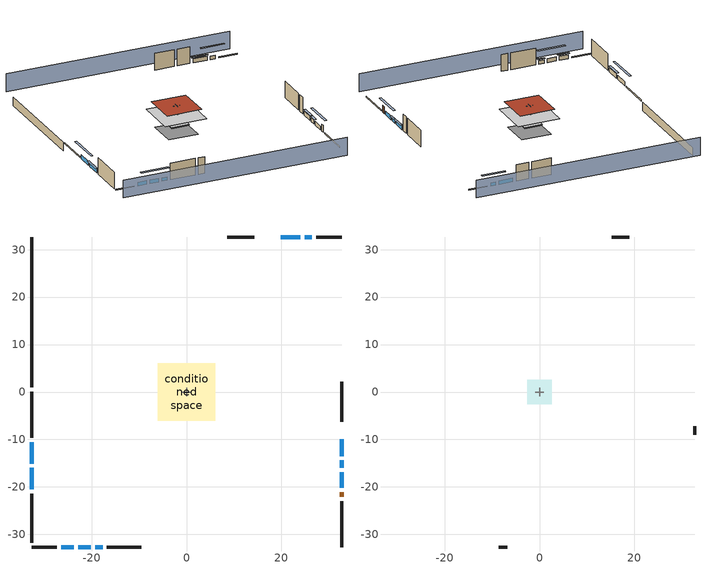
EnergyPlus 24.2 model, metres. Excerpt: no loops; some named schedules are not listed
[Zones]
conditioned space
 floor to garage (Floor1 construction): -2.59,-2.59 -2.59,2.59 2.59,2.59 2.59,-2.59 z0.3
 floor adiabatic (AdiabaticFloorConstruction): -6.08,-6.08 -6.08,6.08 6.08,6.08 6.08,-6.08 z2.74
 floor foundation (Slab2 construction): -4.3,-4.3 -4.3,4.3 4.3,4.3 4.3,-4.3 z-2.13
 wall outside (RimJoist1 construction): -32.66,0.04 -32.66,-9.63 z0.3:0.61
 wall outside (RimJoist2 construction): 32.66,32.66 27.3,32.66 z0.3:0.61
 wall outside (RimJoist3 construction): 32.66,-32.66 32.66,-23 z0.3:0.61
 wall outside (RimJoist4 construction): -32.66,-32.66 -27.3,-32.66 z0.3:0.61
 wall outside (AdiabaticWallConstruction 1): 32.66,-22.07 32.66,-21.16 z0.3:2.34
 wall outside (AdiabaticWallConstruction): -32.66,-10.56 -32.66,-15.08 / -32.66,-16 -32.66,-20.52 z0.3:1.52; -26.37,-32.66 -23.73,-32.66 / 32.66,-13.49 32.66,-9.95 / -22.8,-32.66 -20.16,-32.66 z0.3:1.46; 26.37,32.66 24.88,32.66 z0.3:1.28; 23.96,32.66 19.82,32.66 z0.3:1.43; 32.66,-20.23 32.66,-16.94 z0.3:1.4; 32.66,-16.01 32.66,-14.42 z0.3:1.37; -19.24,-32.66 -17.68,-32.66 z0.3:1.34
 wall outside (Wall3 construction): -32.66,-21.45 -32.66,-31.73 z0.3:5.18
 wall outside (Wall4 construction): 14.3,32.66 8.59,32.66 z0.3:5.18
 wall outside (Wall7 construction): 32.66,-6.27 32.66,2.14 z0.3:5.18
 wall outside (Wall8 construction): -16.75,-32.66 -9.54,-32.66 z0.3:5.18
 wall foundation (FoundationWall1 construction): -32.66,32.66 -32.66,0.96 z-2.13:0.3
 wall to garage (Wall5 construction): 0,-0.91 0,0.91 z0.3:5.18
 wall to garage (Wall6 construction): 0.91,0 -0.91,0 z0.3:5.18
 window (WindowConstruction): -32.66,-10.56 -32.66,-15.07 z0.3:1.52
 window (WindowConstruction 9): -26.37,-32.66 -23.73,-32.66 z0.3:1.46
 window (WindowConstruction 1): -32.66,-16 -32.66,-20.52 z0.3:1.52
 window (WindowConstruction 2): 26.37,32.66 24.88,32.66 z0.3:1.28
 window (WindowConstruction 3): 23.96,32.66 19.82,32.66 z0.3:1.43
 window (WindowConstruction 4): 32.66,-20.23 32.66,-16.94 z0.3:1.4
 window (WindowConstruction 5): 32.66,-16.01 32.66,-14.42 z0.3:1.37
 window (WindowConstruction 6): 32.66,-13.49 32.66,-9.96 z0.3:1.46
 window (WindowConstruction 7): -22.8,-32.66 -20.16,-32.66 z0.3:1.46
 window (WindowConstruction 8): -19.23,-32.66 -17.68,-32.66 z0.3:1.34
 door (Door): 32.66,-22.07 32.66,-21.16 z0.3:2.34
 ceiling adiabatic (AdiabaticFloorConstruction): 6.08,-6.08 6.08,6.08 -6.08,6.08 -6.08,-6.08 z2.74
 roof outside (Roof1 construction): -5.02,5.02 -5.02,-5.02 5.02,-5.02 5.02,5.02 z5.18
garage
 floor foundation (Slab1 construction): -2.59,-2.59 -2.59,2.59 2.59,2.59 2.59,-2.59 z0
 wall outside (Wall1 construction): 18.89,32.66 15.23,32.66 z0.3:5.18
 wall outside (Wall2 construction): 32.66,-9.03 32.66,-7.2 z0.3:5.18
 wall outside (Wall9 construction): -8.61,-32.66 -6.78,-32.66 z0.3:5.18
shading: 32.66,37.24 -32.66,37.24 / -32.66,-37.24 32.66,-37.24 z0:5.18; -32.66,-17.82 -32.66,-7.81 -33.27,-7.81 -33.27,-17.82 z4.27; -23.43,-32.66 -26.67,-32.66 -26.67,-33.27 -23.43,-33.27 z1.77; -32.66,-20.83 -32.66,-15.7 -33.27,-15.7 -33.27,-20.83 z1.83; 22.14,32.66 29.11,32.66 29.11,33.27 22.14,33.27 z4.02; 19.51,32.66 24.26,32.66 24.26,33.27 19.51,33.27 z1.74; 32.66,-14.19 32.66,-22.97 33.27,-22.97 33.27,-14.19 z4.15; 32.66,-14.12 32.66,-16.31 33.27,-16.31 33.27,-14.12 z1.68; 32.66,-9.65 32.66,-13.8 33.27,-13.8 33.27,-9.65 z1.77; -17.42,-32.66 -25.55,-32.66 -25.55,-33.27 -17.42,-33.27 z4.21; -17.38,-32.66 -19.54,-32.66 -19.54,-33.27 -17.38,-33.27 z1.65
[Building]
Building 1: Terrain=Suburbs
[Site:Location]
Portland Intl Arpt_OR: Latitude {deg}=45.59; Longitude {deg}=-122.6; Time Zone {hr}=-8; Elevation {m}=33; Keep Site Location Information=Yes
[Site:GroundTemperature:Shallow]
10.2558, 8.96328, 8.85977, 9.47314, 11.9355, 14.3863, 16.5111, 17.8571, 17.9714, 16.8767, 14.8061, 12.4304
[Site:WaterMainsTemperature]
Calculation Method=Schedule; Temperature Schedule=mains temperature schedule
[Material] Roughness=Rough; Thermal Absorptance=0.9
Name | Thickness {m} | Conductivity {W/m-K} | Density {kg/m3} | Specific Heat {J/kg-K} | Solar Absorptance | Visible Absorptance
asbestos siding | 0.00635 | 0.60585 | 1899.972 | 1004.88 | 0.7 | 0.7
asphalt or fiberglass shingles | 0.00635 | 0.162714 | 1121.4 | 1465.45 | 0.85 | 0.85
concrete 4.0 in. | 0.1016 | 1.803125 | 2242.8 | 837.4 | 0.7 | 0.7
concrete 8.0 in. | 0.2032 | 1.803125 | 2242.8 | 837.4 | 0.7 | 0.7
door material | 0.04445 | 0.0612267 | 512.64 | 1214.23 | 0.7 | 0.7
floor covering | 0.0127 | 0.0433444 | 54.468 | 1339.84 | 0.6 | 0.6
floor covering 1 | 0.0127 | 0.0450781 | 54.468 | 1339.84 | 0.9 | 0.9
floor rigid ins; wall rigid ins | 0.512978 | 0.029427 | 32.04 | 1214.23 | 0.7 | 0.7
floor stud and cavity | 0.1397 | 0.923637 | 92.3553 | 1139.71 | 0.7 | 0.7
floor stud and cavity 1 | 0.1397 | 1.75129 | 37.0049 | 1207.88 | 0.7 | 0.7
furniture material conditioned space 1; furniture material garage 1 | 0.1524 | 0.115458 | 640.8 | 1214.23 | 0.6 | 0.6
gypsum board | 0.0127 | 0.160291 | 801 | 837.4 | 0.6 | 0.6
gypsum board 1 | 0.0127 | 0.160291 | 801 | 837.4 | 0.7 | 0.7
osb sheathing 0.5 in.; osb sheathing 0.5 in. 1; osb sheathing 0.5 in. 2 | 0.0127 | 0.115458 | 512.64 | 1214.23 | 0.7 | 0.7
osb sheathing 0.75 in. | 0.01905 | 0.115458 | 512.64 | 1214.23 | 0.7 | 0.7
rim joist stud and cavity | 0.0508 | 0.13335 | 50.32683 | 1063.81 | 0.6 | 0.6
roof rigid ins | 0.103632 | 0.029427 | 32.04 | 1214.23 | 0.7 | 0.7
roof stud and cavity | 0.2032 | 0.161866 | 78.34581 | 1123.46 | 0.7 | 0.7
wall stud and cavity | 0.1397 | 0.325315 | 139.0536 | 1170.24 | 0.6 | 0.6
wall stud and cavity 1 | 0.1397 | 0.398917 | 139.0536 | 1170.24 | 0.7 | 0.7
wall stud and cavity 2 | 0.1397 | 0.506836 | 139.0536 | 1170.24 | 0.7 | 0.7
wall stud and cavity 3 | 0.0889 | 0.380278 | 52.3479 | 1209.89 | 0.7 | 0.7
wall stud and cavity 4 | 0.0889 | 0.391764 | 83.0341 | 1211.67 | 0.7 | 0.7
wood siding; wood siding 1 | 0.0254 | 0.102417 | 544.68 | 1172.36 | 0.7 | 0.7
[WindowMaterial:SimpleGlazingSystem]
WindowMaterial: U-Factor {W/m2-K}=2.15764; Solar Heat Gain Coefficient=0.44
[Construction]
AdiabaticFloorConstruction: floor stud and cavity 1, floor rigid ins, osb sheathing 0.75 in., floor covering
AdiabaticWallConstruction: wood siding, wall rigid ins, wall stud and cavity 3, gypsum board
AdiabaticWallConstruction 1: wood siding 1, wall rigid ins, wall stud and cavity 3, gypsum board
Door: door material
Floor1 construction: floor stud and cavity, osb sheathing 0.75 in., floor covering
FoundationWall1 construction: concrete 8.0 in., gypsum board 1
furniture construction conditioned space 1: furniture material conditioned space 1
furniture construction garage 1: furniture material garage 1
PartitionWallConstruction: gypsum board, wall stud and cavity 4, gypsum board
RimJoist1 construction; RimJoist2 construction; RimJoist3 construction; RimJoist4 construction: asbestos siding, rim joist stud and cavity
Roof1 construction: asphalt or fiberglass shingles, roof rigid ins, osb sheathing 0.75 in., roof stud and cavity, gypsum board
Slab1 construction: concrete 4.0 in.
Slab2 construction: concrete 4.0 in., floor covering 1
Wall1 construction; Wall2 construction: asbestos siding, osb sheathing 0.5 in., wall stud and cavity
Wall3 construction; Wall4 construction: asbestos siding, osb sheathing 0.5 in., wall stud and cavity 1, gypsum board
Wall5 construction: osb sheathing 0.5 in. 1, wall stud and cavity 2, gypsum board
Wall6 construction: osb sheathing 0.5 in. 2, wall stud and cavity 2, gypsum board
Wall7 construction; Wall8 construction: asbestos siding, osb sheathing 0.5 in. 1, wall stud and cavity 1, gypsum board
Wall9 construction: asbestos siding, osb sheathing 0.5 in. 1, wall stud and cavity
WindowConstruction; WindowConstruction 1; WindowConstruction 2; WindowConstruction 3; WindowConstruction 4; WindowConstruction 5; WindowConstruction 6; WindowConstruction 7; WindowConstruction 8; WindowConstruction 9: WindowMaterial
[Zone] Multiplier=1; Part of Total Floor Area=Yes
Name | Volume {m3}
conditioned space | 606.66
garage | 65.242
[Space]
Name | Zone | Volume {m3}
conditioned space 1 | conditioned space | 606.66
garage 1 | garage | 65.242
[SurfaceProperty:ExposedFoundationPerimeter] Exposed Perimeter Calculation Method=TotalExposedPerimeter
Name | Total Exposed Perimeter {m}
Slab2 | 31.6992
Slab1 | 14.6304
[SurfaceProperty:IncidentSolarMultiplier] Incident Solar Multiplier=1; Incident Solar Multiplier Schedule=trans schedule winter=0.85 summer=0.7
Window1; Window10; Window2; Window3; Window4; Window5; Window6; Window7; Window8; Window9
[InternalMass]
Name | Construction | Zone or ZoneList | Space or SpaceList | Surface Area {m2}
furniture mass conditioned space 1 | furniture construction conditioned space 1 | conditioned space | conditioned space 1 | 99.51774
partition wall mass | PartitionWallConstruction | conditioned space | conditioned space 1 | 248.794
furniture mass garage 1 | furniture construction garage 1 | garage | garage 1 | 2.67561
[Lights] Design Level Calculation Method=LightingLevel; Return Air Fraction=0; Fraction Radiant=0.6; Fraction Visible=0.2; Fraction Replaceable=1
Name | Zone or ZoneList or Space or SpaceList | Schedule | Lighting Level {W}
interior lighting | conditioned space 1 | lighting_interior | 294.867
garage lighting | garage 1 | lighting_garage | 7.21715
[People]
occupants: Zone or ZoneList or Space or SpaceList=conditioned space 1; Number of People Schedule=occupants; Number of People Calculation Method=People; Number of People=3; Fraction Radiant=0.314171; Sensible Heat Fraction=0.56303; Activity Level Schedule=occupants activity schedule; Carbon Dioxide Generation Rate {m3/s-W}=0; Enable ASHRAE 55 Comfort Warnings=No; Mean Radiant Temperature Calculation Type=EnclosureAveraged
[ElectricEquipment] Design Level Calculation Method=EquipmentLevel
Name | Zone or ZoneList or Space or SpaceList | Schedule | Design Level {W} | Fraction Latent | Fraction Radiant | Fraction Lost
ceiling fan | conditioned space 1 | ceiling_fan | 19.4447 | 0 | 0.558 | 0
clothes dryer | conditioned space 1 | clothes_dryer | 1331.96 | 0.015 | 0.081 | 0.85
clothes washer | conditioned space 1 | clothes_washer | 147.047 | 0.03 | 0.162 | 0.7
cooking range | conditioned space 1 | cooking_range | 689.283 | 0.08 | 0.432 | 0.2
dishwasher | conditioned space 1 | dishwasher | 588.47 | 0.3 | 0.18 | 0.4
fridge | conditioned space 1 | fridge schedule | 41.5354 | 0 | 0.6 | 0
mech vent bath fan 0 | conditioned space 1 | mech vent bath fan 0 schedule | 30 | 0 | 0 | 1
mech vent house fan | conditioned space 1 | mech vent house fan schedule | 0 | 0 | 0 | 1
mech vent house fan cfis | conditioned space 1 | mech vent house fan cfis schedule | 0 | 0 | 0 | 0
mech vent range fan 0 | conditioned space 1 | mech vent range fan 0 schedule | 30 | 0 | 0 | 1
misc plug loads | conditioned space 1 | plug_loads_other | 205.814 | 0.021 | 0.558 | 0.049
misc tv | conditioned space 1 | plug_loads_tv | 226.398 | 0 | 0.6 | 0
whole house fan | conditioned space 1 | Always On Discrete | 0 | 0 | 0 | 1
fridge 1 | garage 1 | fridge schedule 1 | 100.822 | 0 | 0.6 | 0
[OtherEquipment] Design Level Calculation Method=EquipmentLevel
Name | Fuel Type | Zone or ZoneList or Space or SpaceList | Schedule | Design Level {W} | Fraction Latent | Fraction Radiant | Fraction Lost
clothes dryer 1 | Electricity | conditioned space 1 | clothes_dryer | 0 | 0.015 | 0.081 | 0.85
cooking range 1 | Electricity | conditioned space 1 | cooking_range | 0 | 0.08 | 0.432 | 0.2
general water use latent | None | conditioned space 1 | general water use schedule | 62.594 | 1 | 0 | 0
general water use sensible | None | conditioned space 1 | general water use schedule | -61.6891 | 0 | 0.6 | 0
mech vent house fan latent load | None | conditioned space 1 | Always On Discrete | 0 | 1 | 0 | 0
mech vent house fan sensible load | None | conditioned space 1 | Always On Discrete | 0 | 0 | 0 | 0
water heater energy adjustment1 | Electricity | garage 1 | Always On Discrete | 0.01 | 0 | 0 | 1
water heater lat | None | garage 1 | Always On Discrete | 0 | 1 | 0 | 0
water heater sens | None | garage 1 | Always On Discrete | 0 | 0 | 0 | 0
[ZoneInfiltration:DesignFlowRate] Zone or ZoneList or Space or SpaceList=conditioned space 1; Schedule=Always On Discrete; Design Flow Rate Calculation Method=Flow/Zone; Design Flow Rate {m3/s}=0
infil flow; natural vent flow; whole house fan flow
[ZoneInfiltration:EffectiveLeakageArea]
infil garage 1: Zone or Space=garage 1; Schedule=Always On Discrete; Effective Air Leakage Area {cm2}=95.1429; Stack Coefficient=0.000129147; Wind Coefficient=4.64657e-05
[AvailabilityManager:Scheduled]
central ac and furnace airloop Availability Manager: Schedule=Always On Discrete
[WaterUse:Equipment]
dishwasher: Peak Flow Rate {m3/s}=3.95491e-06; Flow Rate Fraction Schedule=hot_water_dishwasher
[Foundation:Kiva] Wall Depth Below Slab {m}=0.2032
Name | Initial Indoor Air Temperature {C} | Wall Height Above Grade {m}
Foundation Kiva 1 | 13.4258 | 0.1016
Foundation Kiva 2 | 16.6667 | 0.3048
[Foundation:Kiva:Settings]
Soil Conductivity {W/m-K}=2.9427; Soil Density {kg/m3}=1842.3; Soil Specific Heat {J/kg-K}=418.7; Ground Solar Absorptivity=0.9; Ground Thermal Absorptivity=0.9; Ground Surface Roughness {m}=0.03; Far-Field Width {m}=40; Deep-Ground Boundary Condition=ZeroFlux; Deep-Ground Depth {m}=40; Minimum Cell Dimension {m}=0.2; Maximum Cell Growth Coefficient=3; Simulation Timestep=Timestep
[Exterior:Lights]
exterior lighting: Schedule=exterior lighting schedule; Design Level {W}=8.97151
[EnergyManagementSystem:GlobalVariable]
central_ac_and_furnace_airloop_Fan_RTF
infil_program_Qfan
infil_program_Qinf
natural_vent_program_Qnv
natural_vent_program_Qwhf
[EnergyManagementSystem:Sensor]
Name | Output:Variable or Output:Meter Index Key | Output:Variable or Output:Meter
airflow_gain | infil flow | Infiltration Sensible Heat Gain Energy
airflow_gain_1 | natural vent flow | Infiltration Sensible Heat Gain Energy
airflow_gain_2 | whole house fan flow | Infiltration Sensible Heat Gain Energy
airflow_loss | infil flow | Infiltration Sensible Heat Loss Energy
airflow_loss_1 | natural vent flow | Infiltration Sensible Heat Loss Energy
airflow_loss_2 | whole house fan flow | Infiltration Sensible Heat Loss Energy
clg_load_cond |  | Cooling:EnergyTransfer:Zone:CONDITIONED SPACE
clg_sp_s; clg_sp_s_1 | cooling setpoint | Schedule Value
clothes_dryer_exhaust_0_sch_s | clothes_dryer | Schedule Value
cool_season | cooling season schedule | Schedule Value
fridge_tin_s_1 | garage | Zone Mean Air Temperature
htg_load_cond |  | Heating:EnergyTransfer:Zone:CONDITIONED SPACE
htg_sp_s; htg_sp_s_1 | heating setpoint | Schedule Value
ig_ee_conv | ceiling fan | Electric Equipment Convective Heating Energy
ig_ee_conv_1 | clothes dryer | Electric Equipment Convective Heating Energy
ig_ee_conv_3 | cooking range | Electric Equipment Convective Heating Energy
ig_ee_conv_4 | dishwasher | Electric Equipment Convective Heating Energy
ig_ee_conv_5 | fridge | Electric Equipment Convective Heating Energy
ig_ee_conv_6 | misc plug loads | Electric Equipment Convective Heating Energy
ig_ee_conv_7 | misc tv | Electric Equipment Convective Heating Energy
ig_ee_conv_8 | whole house fan | Electric Equipment Convective Heating Energy
ig_ee_rad | ceiling fan | Electric Equipment Radiant Heating Energy
ig_ee_rad_1 | clothes dryer | Electric Equipment Radiant Heating Energy
ig_ee_rad_3 | cooking range | Electric Equipment Radiant Heating Energy
ig_ee_rad_4 | dishwasher | Electric Equipment Radiant Heating Energy
ig_ee_rad_5 | fridge | Electric Equipment Radiant Heating Energy
ig_ee_rad_6 | misc plug loads | Electric Equipment Radiant Heating Energy
ig_ee_rad_7 | misc tv | Electric Equipment Radiant Heating Energy
ig_ee_rad_8 | whole house fan | Electric Equipment Radiant Heating Energy
ig_lgt_conv | interior lighting | Lights Convective Heating Energy
ig_lgt_rad | interior lighting | Lights Radiant Heating Energy
ig_lgt_vis | interior lighting | Lights Visible Radiation Heating Energy
ig_oe_conv | clothes dryer 1 | Other Equipment Convective Heating Energy
ig_oe_conv_1 | cooking range 1 | Other Equipment Convective Heating Energy
ig_oe_conv_2 | general water use latent | Other Equipment Convective Heating Energy
ig_oe_conv_3 | general water use sensible | Other Equipment Convective Heating Energy
ig_oe_rad | clothes dryer 1 | Other Equipment Radiant Heating Energy
ig_oe_rad_1 | cooking range 1 | Other Equipment Radiant Heating Energy
ig_oe_rad_2 | general water use latent | Other Equipment Radiant Heating Energy
ig_oe_rad_3 | general water use sensible | Other Equipment Radiant Heating Energy
ig_ppl_conv | occupants | People Convective Heating Energy
ig_ppl_rad | occupants | People Radiant Heating Energy
im_conv | furniture mass conditioned space 1 | Surface Inside Face Convection Heat Gain Energy
im_conv_1 | partition wall mass | Surface Inside Face Convection Heat Gain Energy
im_ig | furniture mass conditioned space 1 | Surface Inside Face Internal Gains Radiation Heat Gain Energy
im_ig_1 | partition wall mass | Surface Inside Face Internal Gains Radiation Heat Gain Energy
im_lgt | furniture mass conditioned space 1 | Surface Inside Face Lights Radiation Heat Gain Energy
im_lgt_1 | partition wall mass | Surface Inside Face Lights Radiation Heat Gain Energy
im_sol | furniture mass conditioned space 1 | Surface Inside Face Solar Radiation Heat Gain Energy
im_sol_1 | partition wall mass | Surface Inside Face Solar Radiation Heat Gain Energy
im_surf | furniture mass conditioned space 1 | Surface Inside Face Net Surface Thermal Radiation Heat Gain Energy
im_surf_1 | partition wall mass | Surface Inside Face Net Surface Thermal Radiation Heat Gain Energy
mech_vent_bath_fan_0_sch_s | mech vent bath fan 0 schedule | Schedule Value
mech_vent_range_fan_0_sch_s | mech vent range fan 0 schedule | Schedule Value
mv_conv | mech vent bath fan 0 | Electric Equipment Convective Heating Energy
mv_conv_1 | mech vent house fan | Electric Equipment Convective Heating Energy
mv_conv_2 | mech vent house fan cfis | Electric Equipment Convective Heating Energy
mv_conv_3 | mech vent range fan 0 | Electric Equipment Convective Heating Energy
mv_conv_4 | mech vent house fan latent load | Other Equipment Convective Heating Energy
mv_conv_5 | mech vent house fan sensible load | Other Equipment Convective Heating Energy
mv_rad | mech vent bath fan 0 | Electric Equipment Radiant Heating Energy
mv_rad_1 | mech vent house fan | Electric Equipment Radiant Heating Energy
mv_rad_2 | mech vent house fan cfis | Electric Equipment Radiant Heating Energy
mv_rad_3 | mech vent range fan 0 | Electric Equipment Radiant Heating Energy
mv_rad_4 | mech vent house fan latent load | Other Equipment Radiant Heating Energy
mv_rad_5 | mech vent house fan sensible load | Other Equipment Radiant Heating Energy
natural_vent_s | natural vent schedule | Schedule Value
out_pb_s |  | Site Outdoor Air Barometric Pressure
out_wt_s |  | Site Outdoor Air Humidity Ratio
site_vw_s |  | Site Wind Speed
ss_back_out | Window1 | Surface Window Shortwave from Zone Back Out Window Heat Transfer Rate
ss_back_out_1 | Window10 | Surface Window Shortwave from Zone Back Out Window Heat Transfer Rate
ss_back_out_2 | Window2 | Surface Window Shortwave from Zone Back Out Window Heat Transfer Rate
ss_back_out_3 | Window3 | Surface Window Shortwave from Zone Back Out Window Heat Transfer Rate
ss_back_out_4 | Window4 | Surface Window Shortwave from Zone Back Out Window Heat Transfer Rate
ss_back_out_5 | Window5 | Surface Window Shortwave from Zone Back Out Window Heat Transfer Rate
ss_back_out_6 | Window6 | Surface Window Shortwave from Zone Back Out Window Heat Transfer Rate
ss_back_out_7 | Window7 | Surface Window Shortwave from Zone Back Out Window Heat Transfer Rate
ss_back_out_8 | Window8 | Surface Window Shortwave from Zone Back Out Window Heat Transfer Rate
ss_back_out_9 | Window9 | Surface Window Shortwave from Zone Back Out Window Heat Transfer Rate
ss_conv | Door1 | Surface Inside Face Convection Heat Gain Energy
ss_conv_1 | Window1 | Surface Inside Face Convection Heat Gain Energy
ss_conv_10 | Window9 | Surface Inside Face Convection Heat Gain Energy
ss_conv_2 | Window10 | Surface Inside Face Convection Heat Gain Energy
ss_conv_3 | Window2 | Surface Inside Face Convection Heat Gain Energy
ss_conv_4 | Window3 | Surface Inside Face Convection Heat Gain Energy
ss_conv_5 | Window4 | Surface Inside Face Convection Heat Gain Energy
ss_conv_6 | Window5 | Surface Inside Face Convection Heat Gain Energy
ss_conv_7 | Window6 | Surface Inside Face Convection Heat Gain Energy
ss_conv_8 | Window7 | Surface Inside Face Convection Heat Gain Energy
ss_conv_9 | Window8 | Surface Inside Face Convection Heat Gain Energy
ss_ig | Door1 | Surface Inside Face Internal Gains Radiation Heat Gain Energy
ss_ig_1 | Window1 | Surface Inside Face Internal Gains Radiation Heat Gain Energy
ss_ig_10 | Window9 | Surface Inside Face Internal Gains Radiation Heat Gain Energy
ss_ig_2 | Window10 | Surface Inside Face Internal Gains Radiation Heat Gain Energy
ss_ig_3 | Window2 | Surface Inside Face Internal Gains Radiation Heat Gain Energy
ss_ig_4 | Window3 | Surface Inside Face Internal Gains Radiation Heat Gain Energy
ss_ig_5 | Window4 | Surface Inside Face Internal Gains Radiation Heat Gain Energy
ss_ig_6 | Window5 | Surface Inside Face Internal Gains Radiation Heat Gain Energy
ss_ig_7 | Window6 | Surface Inside Face Internal Gains Radiation Heat Gain Energy
ss_ig_8 | Window7 | Surface Inside Face Internal Gains Radiation Heat Gain Energy
ss_ig_9 | Window8 | Surface Inside Face Internal Gains Radiation Heat Gain Energy
ss_lgt | Door1 | Surface Inside Face Lights Radiation Heat Gain Energy
ss_sol | Door1 | Surface Inside Face Solar Radiation Heat Gain Energy
ss_surf | Door1 | Surface Inside Face Net Surface Thermal Radiation Heat Gain Energy
ss_surf_1 | Window1 | Surface Inside Face Net Surface Thermal Radiation Heat Gain Energy
ss_surf_10 | Window9 | Surface Inside Face Net Surface Thermal Radiation Heat Gain Energy
ss_surf_2 | Window10 | Surface Inside Face Net Surface Thermal Radiation Heat Gain Energy
ss_surf_3 | Window2 | Surface Inside Face Net Surface Thermal Radiation Heat Gain Energy
ss_surf_4 | Window3 | Surface Inside Face Net Surface Thermal Radiation Heat Gain Energy
ss_surf_5 | Window4 | Surface Inside Face Net Surface Thermal Radiation Heat Gain Energy
ss_surf_6 | Window5 | Surface Inside Face Net Surface Thermal Radiation Heat Gain Energy
ss_surf_7 | Window6 | Surface Inside Face Net Surface Thermal Radiation Heat Gain Energy
ss_surf_8 | Window7 | Surface Inside Face Net Surface Thermal Radiation Heat Gain Energy
ss_surf_9 | Window8 | Surface Inside Face Net Surface Thermal Radiation Heat Gain Energy
ss_trans_in | Window1 | Surface Window Transmitted Solar Radiation Rate
ss_trans_in_1 | Window10 | Surface Window Transmitted Solar Radiation Rate
ss_trans_in_2 | Window2 | Surface Window Transmitted Solar Radiation Rate
ss_trans_in_3 | Window3 | Surface Window Transmitted Solar Radiation Rate
ss_trans_in_4 | Window4 | Surface Window Transmitted Solar Radiation Rate
ss_trans_in_5 | Window5 | Surface Window Transmitted Solar Radiation Rate
ss_trans_in_6 | Window6 | Surface Window Transmitted Solar Radiation Rate
ss_trans_in_7 | Window7 | Surface Window Transmitted Solar Radiation Rate
ss_trans_in_8 | Window8 | Surface Window Transmitted Solar Radiation Rate
ss_trans_in_9 | Window9 | Surface Window Transmitted Solar Radiation Rate
ss_trans_out | Window1 | Surface Inside Face Initial Transmitted Diffuse Transmitted Out Window Solar Radiation Rate
ss_trans_out_1 | Window10 | Surface Inside Face Initial Transmitted Diffuse Transmitted Out Window Solar Radiation Rate
ss_trans_out_2 | Window2 | Surface Inside Face Initial Transmitted Diffuse Transmitted Out Window Solar Radiation Rate
ss_trans_out_3 | Window3 | Surface Inside Face Initial Transmitted Diffuse Transmitted Out Window Solar Radiation Rate
ss_trans_out_4 | Window4 | Surface Inside Face Initial Transmitted Diffuse Transmitted Out Window Solar Radiation Rate
ss_trans_out_5 | Window5 | Surface Inside Face Initial Transmitted Diffuse Transmitted Out Window Solar Radiation Rate
ss_trans_out_6 | Window6 | Surface Inside Face Initial Transmitted Diffuse Transmitted Out Window Solar Radiation Rate
ss_trans_out_7 | Window7 | Surface Inside Face Initial Transmitted Diffuse Transmitted Out Window Solar Radiation Rate
ss_trans_out_8 | Window8 | Surface Inside Face Initial Transmitted Diffuse Transmitted Out Window Solar Radiation Rate
ss_trans_out_9 | Window9 | Surface Inside Face Initial Transmitted Diffuse Transmitted Out Window Solar Radiation Rate
s_conv | Floor1 | Surface Inside Face Convection Heat Gain Energy
s_conv_1 | FoundationWall1 | Surface Inside Face Convection Heat Gain Energy
s_conv_10 | Wall3 | Surface Inside Face Convection Heat Gain Energy
s_conv_11 | Wall4 | Surface Inside Face Convection Heat Gain Energy
s_conv_12 | Wall5 | Surface Inside Face Convection Heat Gain Energy
s_conv_13 | Wall6 | Surface Inside Face Convection Heat Gain Energy
s_conv_14 | Wall7 | Surface Inside Face Convection Heat Gain Energy
s_conv_15 | Wall8 | Surface Inside Face Convection Heat Gain Energy
s_conv_2 | inferred conditioned ceiling | Surface Inside Face Convection Heat Gain Energy
s_conv_3 | inferred conditioned floor | Surface Inside Face Convection Heat Gain Energy
s_conv_4 | RimJoist1 | Surface Inside Face Convection Heat Gain Energy
s_conv_5 | RimJoist2 | Surface Inside Face Convection Heat Gain Energy
s_conv_6 | RimJoist3 | Surface Inside Face Convection Heat Gain Energy
s_conv_7 | RimJoist4 | Surface Inside Face Convection Heat Gain Energy
s_conv_8 | Roof1 | Surface Inside Face Convection Heat Gain Energy
